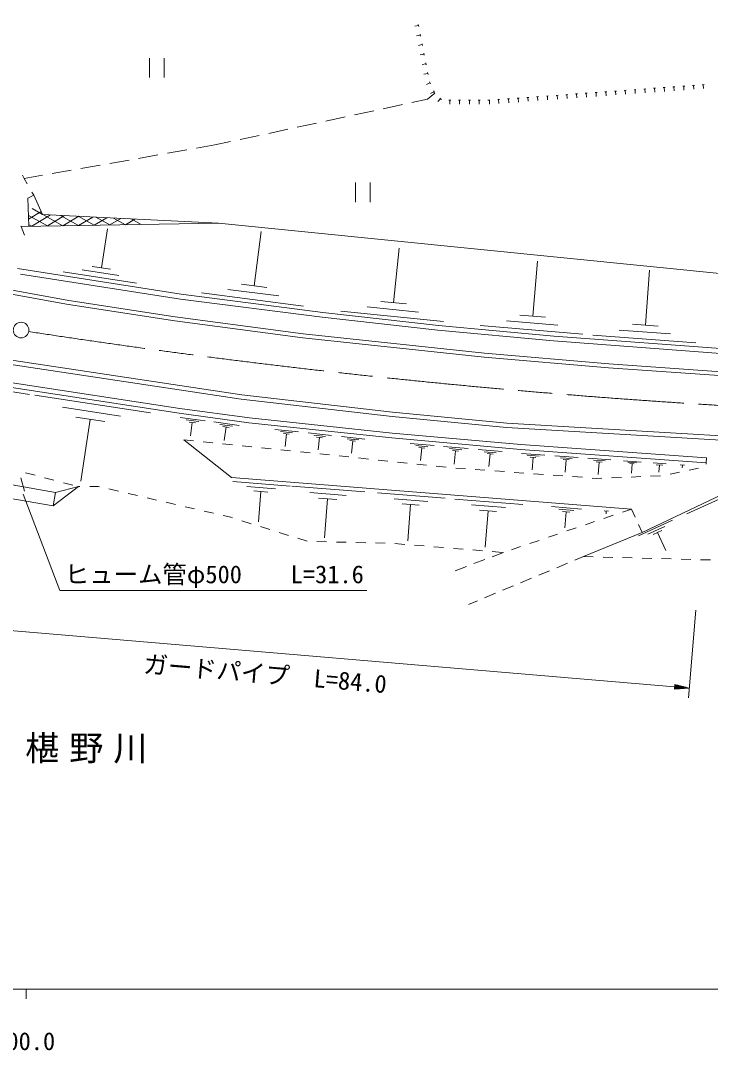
# Model space of a CAD drawing. Units: millimetres, scale not verified. Extents: x 40000 to 680000, y 20000 to 380000.
# Drawn here: x 467422 to 538060, y 198715 to 304200 of the extents above; entities that cross this region are included whole.
import ezdxf
from ezdxf.enums import TextEntityAlignment as Align

# ---------------------------------------------------------------- set-up
doc = ezdxf.new("R2010")
doc.units = ezdxf.units.MM
doc.header["$LTSCALE"] = 1000
doc.linetypes.add('CHAIN', pattern=[18.5, 12, -1.5, 3.5, -1.5])
for name, color, linetype, lineweight in [('M-BGD', 7, 'Continuous', 13), ('M-BMK', 2, 'CHAIN', 13), ('M-BMK-OTRS', 5, 'Continuous', 13), ('M-BMK-SRVR', 3, 'Continuous', 13), ('M-STR-HTXT', 7, 'Continuous', 13), ('M-STR-STRD', 7, 'Continuous', 13), ('M-TTL-BAND', 7, 'Continuous', 13)]:
    doc.layers.add(name, color=color, linetype=linetype, lineweight=lineweight)
doc.styles.add('ＭＳ ゴシック', font='')
doc.styles.get('ＭＳ ゴシック').set_extended_font_data('MS Gothic')

msp = doc.modelspace()

# ---------------------------------------------------------------- linework, layer by layer
at = {"layer": 'M-BGD'}
for p, q in [((508170, 303700), (507777, 303624)), ((508151, 303798), (508189, 303602)), ((508341, 302817), (508379, 302620)), ((508360, 302718), (507968, 302642)), ((508551, 301737), (508158, 301661)), ((508532, 301835), (508570, 301639)), ((508741, 300755), (508349, 300679)), ((508722, 300853), (508760, 300657)), ((480611, 300359), (480611, 298359)), ((482111, 300359), (482111, 298359)), ((508932, 299773), (508539, 299697)), ((508913, 299871), (508951, 299675)), ((509122, 298792), (508730, 298715)), ((509103, 298890), (509141, 298693)), ((509344, 297820), (508980, 297653)), ((509302, 297911), (509385, 297729)), ((535226, 297480), (535425, 297494)), ((535326, 297487), (535355, 297088)), ((536223, 297552), (536423, 297566)), ((536323, 297559), (536352, 297160)), ((537221, 297624), (537420, 297639)), ((537320, 297631), (537349, 297233)), ((509102, 296153), (509827, 296765)), ((509760, 296911), (509396, 296744)), ((509718, 297002), (509802, 296820)), ((521263, 296467), (521462, 296481)), ((521362, 296474), (521391, 296075)), ((522260, 296539), (522459, 296554)), ((522360, 296547), (522389, 296148)), ((523257, 296612), (523457, 296626)), ((523357, 296619), (523386, 296220)), ((524255, 296684), (524454, 296698)), ((524354, 296691), (524383, 296292)), ((525252, 296756), (525452, 296771)), ((525352, 296764), (525381, 296365)), ((526250, 296829), (526449, 296843)), ((526349, 296836), (526378, 296437)), ((527247, 296901), (527446, 296915)), ((527347, 296908), (527376, 296509)), ((528244, 296973), (528444, 296988)), ((528344, 296981), (528373, 296582)), ((529242, 297046), (529441, 297060)), ((529341, 297053), (529370, 296654)), ((530239, 297118), (530439, 297132)), ((530339, 297125), (530368, 296726)), ((531236, 297190), (531436, 297205)), ((531336, 297197), (531365, 296799)), ((532234, 297263), (532433, 297277)), ((532334, 297270), (532362, 296871)), ((533231, 297335), (533431, 297349)), ((533331, 297342), (533360, 296943)), ((534229, 297407), (534428, 297422)), ((534328, 297414), (534357, 297016)), ((504559, 295176), (506514, 295596)), ((507491, 295807), (509102, 296153)), ((510437, 296188), (510163, 295898)), ((510364, 296257), (510510, 296120)), ((511278, 296040), (511478, 296040)), ((511378, 296040), (511378, 295640)), ((512278, 296040), (512478, 296040)), ((512378, 296040), (512378, 295640)), ((513278, 296040), (513478, 296040)), ((513378, 296040), (513378, 295640)), ((514278, 296040), (514478, 296040)), ((514378, 296040), (514378, 295640)), ((515278, 296040), (515371, 296040)), ((515371, 296040), (515478, 296047)), ((515425, 296044), (515454, 295645)), ((516276, 296105), (516475, 296120)), ((516375, 296113), (516404, 295714)), ((517273, 296178), (517473, 296192)), ((517373, 296185), (517402, 295786)), ((518270, 296250), (518470, 296264)), ((518370, 296257), (518399, 295858)), ((519268, 296322), (519467, 296337)), ((519368, 296330), (519397, 295931)), ((520265, 296395), (520465, 296409)), ((520365, 296402), (520394, 296003)), ((498693, 293913), (500648, 294334)), ((501626, 294544), (503581, 294965)), ((495760, 293282), (497715, 293702)), ((489894, 292019), (491850, 292440)), ((492827, 292650), (494783, 293071)), ((485419, 291130), (487307, 291462)), ((487307, 291462), (488917, 291808)), ((479509, 290091), (481479, 290438)), ((482464, 290611), (484434, 290957)), ((473600, 289053), (475570, 289399)), ((476554, 289572), (478524, 289918)), ((467627, 288383), (467772, 288028)), ((467772, 288028), (469660, 288360)), ((467772, 288028), (468079, 287494)), ((470645, 288533), (472615, 288880)), ((501711, 287602), (501711, 285602)), ((503211, 287602), (503211, 285602)), ((468578, 286627), (468763, 286306)), ((469664, 284354), (468602, 284944)), ((470161, 283161), (468222, 284240)), ((469528, 284647), (468232, 283870)), ((470495, 284294), (468562, 283136)), ((471761, 283187), (469701, 284333)), ((471933, 284223), (470161, 283161)), ((473361, 283213), (471508, 284244)), ((473371, 284152), (471761, 283187)), ((474961, 283239), (473314, 284154)), ((474809, 284081), (473361, 283213)), ((476247, 284010), (474961, 283239)), ((476561, 283265), (475121, 284065)), ((477685, 283939), (476561, 283265)), ((478160, 283291), (476928, 283976)), ((479123, 283868), (478160, 283291)), ((479760, 283317), (478735, 283887)), ((467467, 283118), (467449, 283158)), ((487684, 283445), (467467, 283118)), ((467815, 282228), (467467, 283118)), ((468562, 283136), (468246, 283311)), ((475694, 278873), (476319, 282867)), ((541698, 278033), (487684, 283445)), ((491341, 277027), (492056, 282605)), ((505617, 275307), (506182, 280902)), ((519865, 273928), (520346, 279544)), ((477488, 278080), (473743, 278667)), ((476630, 278726), (474758, 279019)), ((531402, 273000), (531824, 278620)), ((479282, 277288), (471793, 278461)), ((493866, 275995), (488637, 276665)), ((492648, 276860), (490034, 277195)), ((496391, 274963), (485933, 276303)), ((506929, 275175), (504306, 275440)), ((510721, 273379), (500231, 274438)), ((508169, 274343), (502924, 274873)), ((522437, 273000), (517172, 273451)), ((521181, 273815), (518549, 274040)), ((525010, 272073), (514480, 272975)), ((533984, 272099), (528714, 272495)), ((532719, 272901), (530084, 273099)), ((536565, 271199), (526027, 271990)), ((457395, 267591), (468338, 265915)), ((468883, 265831), (480713, 264018)), ((471719, 264589), (477635, 263683)), ((473077, 263574), (476035, 263121)), ((474556, 263347), (473590, 257038)), ((483762, 263554), (486333, 263208)), ((484382, 263296), (485667, 263123)), ((484680, 263082), (485323, 262995)), ((485001, 263039), (484817, 261668)), ((487218, 263089), (489788, 262742)), ((487838, 262831), (489123, 262658)), ((488136, 262616), (488778, 262530)), ((488457, 262573), (488272, 261202)), ((493466, 262323), (495873, 262066)), ((494051, 262098), (495255, 261969)), ((494335, 261905), (494937, 261841)), ((494636, 261873), (494499, 260589)), ((496873, 261959), (499270, 261703)), ((497455, 261735), (498654, 261607)), ((484135, 261273), (485129, 261169)), ((486124, 261065), (487118, 260961)), ((488113, 260857), (489107, 260752)), ((490102, 260648), (491096, 260544)), ((497738, 261543), (498337, 261479)), ((498037, 261511), (497901, 260233)), ((500269, 261596), (502656, 261341)), ((500849, 261373), (502042, 261246)), ((501130, 261182), (501727, 261118)), ((501429, 261150), (501293, 259877)), ((507303, 260880), (509760, 260663)), ((507903, 260662), (509131, 260553)), ((510714, 260578), (513254, 260354)), ((492091, 260440), (493085, 260335)), ((494080, 260231), (495075, 260127)), ((496069, 260023), (497064, 259918)), ((498058, 259814), (499053, 259710)), ((500047, 259606), (501042, 259501)), ((508195, 260471), (508810, 260417)), ((508503, 260444), (508387, 259134)), ((511334, 260353), (512604, 260241)), ((511637, 260156), (512271, 260099)), ((511954, 260128), (511834, 258773)), ((514291, 260262), (516748, 260045)), ((514891, 260044), (516120, 259936)), ((515184, 259853), (515798, 259799)), ((515491, 259826), (515375, 258515)), ((518727, 259873), (521117, 259699)), ((519313, 259670), (520508, 259583)), ((522114, 259627), (524504, 259454)), ((502036, 259397), (503031, 259293)), ((504026, 259189), (505020, 259084)), ((506015, 258980), (507009, 258876)), ((508004, 258772), (508998, 258667)), ((509993, 258563), (510987, 258459)), ((519600, 259489), (520198, 259446)), ((519899, 259467), (519806, 258193)), ((522699, 259424), (523894, 259338)), ((522987, 259243), (523584, 259200)), ((523285, 259222), (523193, 257947)), ((525512, 259380), (527880, 259209)), ((526093, 259180), (527276, 259094)), ((526377, 259000), (526969, 258957)), ((526673, 258979), (526581, 257716)), ((529160, 259116), (530962, 258985)), ((529602, 258963), (530503, 258898)), ((529818, 258826), (530269, 258794)), ((530043, 258810), (529974, 257849)), ((532194, 258896), (533526, 258799)), ((532514, 258694), (533180, 258646)), ((532847, 258670), (532796, 257960)), ((534974, 258694), (535404, 258663)), ((535189, 258678), (535168, 258392)), ((537615, 258755), (537622, 258903)), ((537658, 259402), (537622, 258903)), ((467931, 257873), (468899, 257621)), ((511983, 258361), (512980, 258289)), ((513977, 258216), (514975, 258144)), ((515972, 258071), (516969, 257999)), ((517967, 257926), (518964, 257853)), ((519961, 257781), (520959, 257708)), ((521956, 257636), (522954, 257563)), ((523951, 257491), (524948, 257418)), ((527943, 257372), (528942, 257411)), ((529942, 257450), (530941, 257489)), ((531940, 257528), (532939, 257568)), ((533923, 257733), (534901, 257942)), ((535649, 253684), (544250, 257602)), ((535879, 258151), (536857, 258360)), ((467445, 257369), (467831, 255991)), ((469867, 257369), (470835, 257117)), ((471802, 256865), (472770, 256612)), ((473501, 256463), (473350, 256461)), ((475378, 256478), (474501, 256471)), ((475498, 256450), (475378, 256478)), ((489154, 256982), (495015, 256520)), ((490588, 256476), (493519, 256245)), ((495197, 256506), (502688, 255917)), ((525946, 257346), (526413, 257312)), ((526413, 257312), (526944, 257333)), ((477446, 255997), (476472, 256223)), ((479394, 255543), (478420, 255770)), ((481342, 255090), (480368, 255316)), ((491290, 256027), (492755, 255912)), ((492023, 255970), (491777, 252844)), ((497030, 255859), (500776, 255565)), ((497927, 255286), (499800, 255139)), ((503964, 255816), (510896, 255271)), ((483290, 254636), (482316, 254863)), ((485238, 254182), (484264, 254409)), ((498864, 255213), (498549, 251217)), ((505660, 255218), (509127, 254945)), ((506491, 254687), (508224, 254551)), ((507357, 254619), (507066, 250922)), ((511876, 255193), (518843, 254645)), ((513581, 254592), (517065, 254318)), ((521788, 254413), (524860, 254172)), ((487185, 253729), (486211, 253956)), ((488946, 253319), (488159, 253502)), ((489130, 253262), (488946, 253319)), ((514415, 254059), (516157, 253922)), ((515286, 253990), (514994, 250274)), ((522540, 254148), (524076, 254027)), ((522908, 253913), (523676, 253853)), ((523292, 253883), (523163, 252245)), ((528095, 253527), (527148, 253207)), ((527166, 253990), (527620, 253954)), ((527393, 253972), (527369, 253670)), ((529989, 254169), (529042, 253848)), ((529989, 254169), (530370, 253329)), ((491039, 252666), (490084, 252964)), ((492948, 252069), (491993, 252367)), ((524307, 252244), (523360, 251923)), ((526201, 252886), (525254, 252565)), ((530693, 251439), (534168, 253022)), ((530701, 252601), (531081, 251761)), ((531667, 251603), (533405, 252395)), ((494857, 251473), (493902, 251771)), ((496766, 250877), (495811, 251175)), ((522412, 251602), (521465, 251281)), ((532207, 251569), (533076, 251965)), ((532641, 251767), (533486, 249914)), ((498763, 250813), (497763, 250836)), ((500762, 250766), (499762, 250790)), ((502761, 250720), (501762, 250743)), ((504761, 250673), (503761, 250696)), ((506756, 250546), (505759, 250627)), ((508750, 250383), (507753, 250464)), ((510743, 250220), (509746, 250301)), ((512736, 250057), (511740, 250139)), ((518624, 250319), (517677, 249998)), ((520518, 250961), (519571, 250640)), ((514730, 249894), (513733, 249976)), ((514953, 248998), (513831, 248573)), ((516858, 249720), (515701, 249282)), ((516723, 249731), (515726, 249813)), ((525062, 249300), (524169, 248928)), ((525062, 249300), (526062, 249273)), ((527062, 249246), (528061, 249220)), ((529061, 249193), (530060, 249166)), ((531060, 249139), (532060, 249112)), ((533059, 249085), (534059, 249058)), ((535059, 249031), (536058, 249005)), ((537058, 248978), (538058, 248951)), ((513083, 248289), (511927, 247850)), ((523430, 248621), (522322, 248160)), ((519737, 247084), (518629, 246622)), ((521584, 247852), (520476, 247391)), ((517891, 246315), (516783, 245854)), ((514198, 244778), (513304, 244406)), ((516044, 245546), (514937, 245085))]:
    msp.add_line(p, q, dxfattribs=at)
for points in [[(331165, 294409), (344593, 291558), (377023, 283422), (401110, 277427), (422792, 272672), (427581, 272106), (442179, 270327), (483653, 263973), (490800, 263010), (505432, 261447), (518601, 260283), (537622, 258903)], [(331290, 294996), (344728, 292143), (377169, 284004), (401247, 278011), (423886, 273046), (427640, 272603), (442248, 270823), (483724, 264468), (490860, 263506), (505481, 261944), (518641, 260781), (537658, 259402)], [(487684, 283445), (469673, 284334), (468763, 286306), (468175, 286002), (468251, 283131)], [(467101, 278791), (483850, 276167), (498373, 274305), (510203, 272985), (522033, 271889), (540500, 270502)], [(467399, 278238), (483780, 275672), (498314, 273809), (510152, 272488), (521991, 271391), (540462, 270004)], [(529989, 254169), (489002, 257395), (484135, 261273)], [(446454, 260182), (470979, 255874), (470766, 254509), (447392, 258519)], [(544846, 258314), (531081, 251761), (525062, 249300)], [(470979, 255874), (473350, 256461), (470766, 254509)]]:
    msp.add_lwpolyline(points, dxfattribs=at)
at = {"layer": 'M-BMK'}
msp.add_arc((586209, 1040534), 777189, 261.27032, 268.53412, dxfattribs=at)
at = {"layer": 'M-BMK-OTRS'}
for points in [[(380100, 324240), (380466, 317338), (380798, 314423), (381641, 310920), (383702, 304901), (384767, 301941), (386230, 299048), (387870, 297275), (390634, 295338), (394551, 293306), (397063, 292227), (401039, 291075), (421849, 285924), (432663, 283339), (443812, 280666), (459334, 277479), (472312, 275135), (483203, 273448), (496324, 271719), (514905, 269732), (527625, 268632), (545382, 267388), (567037, 266467)], [(331766, 297115), (344916, 294031), (377343, 286477), (403015, 280009), (414787, 277632), (428146, 275181), (490077, 265878), (505512, 264094), (517218, 262980), (541493, 261533), (567224, 260457)]]:
    msp.add_lwpolyline(points, dxfattribs=at)
at = {"layer": 'M-BMK-SRVR'}
msp.add_circle((467467, 272501), 800, dxfattribs=at)
at = {"layer": 'M-STR-HTXT'}
for p, q in [((467683, 255684), (471432, 245817)), ((471432, 245817), (502882, 245817)), ((536563, 243807), (535804, 234839)), ((450915, 243028), (534394, 235962)), ((534415, 236211), (534372, 235712)), ((535888, 235835), (534372, 235712)), ((534676, 235737), (534377, 235762)), ((534381, 235812), (534979, 235761)), ((535282, 235786), (534385, 235862)), ((534389, 235912), (535585, 235811)), ((535888, 235835), (534394, 235962)), ((534398, 236011), (535593, 235910)), ((535299, 235985), (534402, 236061)), ((534406, 236111), (535004, 236060)), ((534709, 236136), (534410, 236161)), ((535888, 235835), (534415, 236211))]:
    msp.add_line(p, q, dxfattribs=at)
at = {"layer": 'M-STR-STRD'}
for points in [[(331663, 296677), (344814, 293593), (377237, 286040), (402916, 279570), (414702, 277190), (428072, 274737), (490017, 265432), (505465, 263646), (517183, 262531), (541470, 261084), (567206, 260008)], [(567054, 266866), (545404, 267788), (527657, 269031), (514943, 270130), (496371, 272116), (483260, 273844), (472378, 275529), (459410, 277872), (443899, 281057), (432759, 283727)]]:
    msp.add_lwpolyline(points, dxfattribs=at)
at = {"layer": 'M-TTL-BAND'}
for p, q in [((40000, 205000), (579000, 205000)), ((468000, 205000), (468000, 204000))]:
    msp.add_line(p, q, dxfattribs=at)

# ---------------------------------------------------------------- texts
at = {"layer": 'M-BGD', "insert": (474661, 228093), "char_height": 2566, "attachment_point": 8, "style": 'ＭＳ ゴシック'}
msp.add_mtext('\\T1.29;椹野川', dxfattribs=at)
at = {"layer": 'M-STR-HTXT', "style": 'ＭＳ ゴシック'}
msp.add_text('ヒューム管φ500\u3000\u3000L=31.6', height=1833, dxfattribs=at).set_placement((487257, 246017), align=Align.BOTTOM_CENTER)
msp.add_text('ガードパイプ  L=84.0', height=1833, rotation=355.162, dxfattribs=at).set_placement((492342, 235808), align=Align.BOTTOM_CENTER)
at = {"layer": 'M-TTL-BAND', "style": 'ＭＳ ゴシック'}
msp.add_text('400.0', height=1833, dxfattribs=at).set_placement((467844, 198195), align=Align.BOTTOM_CENTER)

doc.saveas('drawing.dxf')
